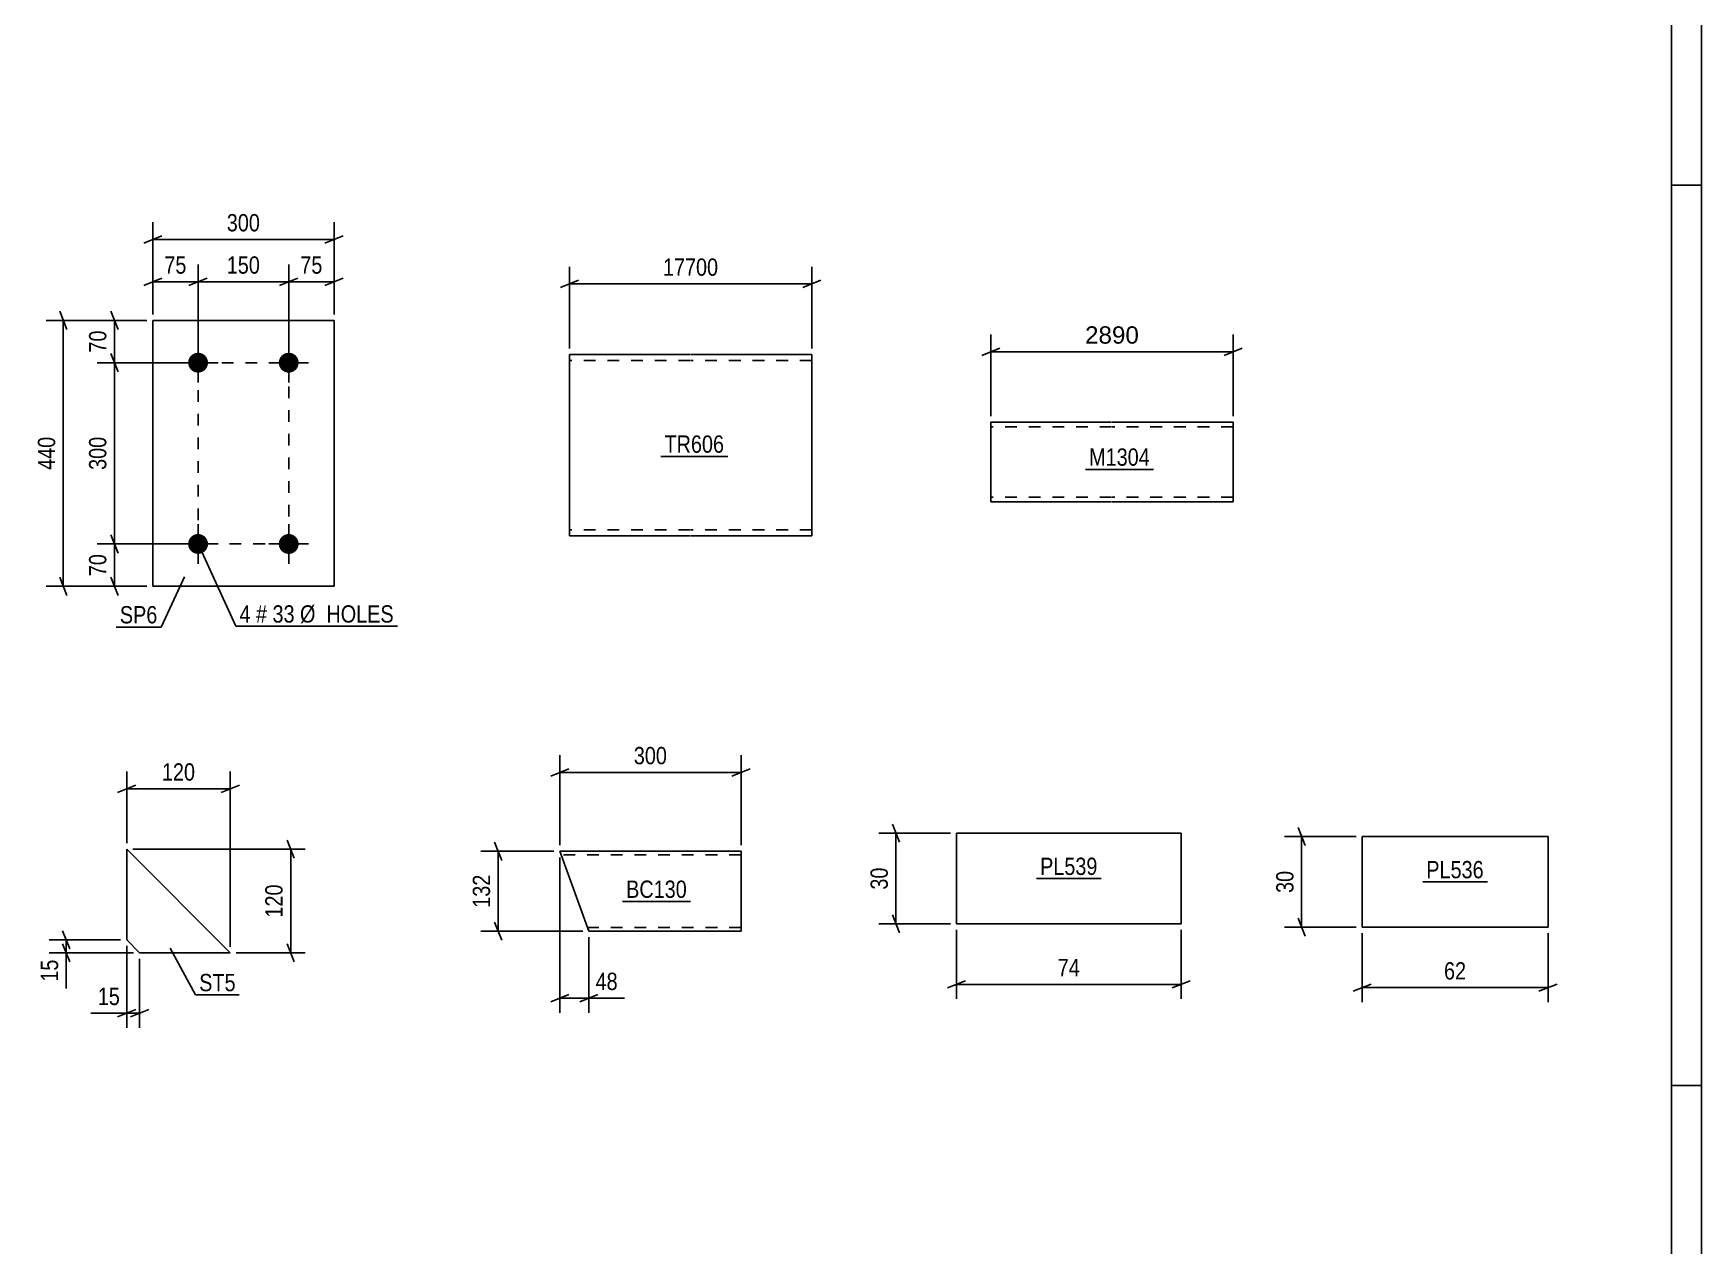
# Model space of a CAD drawing. Header units: millimetres. Extents: x 0 to 1189, y 0 to 841.
# Drawn here: x 912.9 to 1189, y 420.5 to 621.1 of the extents above; entities that cross this region are included whole.
import ezdxf

# ---------------------------------------------------------------- set-up
doc = ezdxf.new("R2010")
doc.units = ezdxf.units.MM
doc.linetypes.add('DXK_LINE_DOT2', pattern=[3.9198, 1.9599, -1.9599])
doc.styles.add('Arial', font='ARIAL.TTF', dxfattribs={"height": 0.2})
doc.styles.add('Arial Narrow', font='ARIALN.TTF', dxfattribs={"height": 0.2})

# ---------------------------------------------------------------- blocks, each defined once
blk = doc.blocks.new('Unknown-761554047-1135')
at = {"color": 5, "linetype": 'Continuous'}
for p, q in [((1189, 0), (1189, 841)), ((1184, 5), (1184, 836)), ((1189, 596), (1184, 596)), ((1189, 447), (1184, 447))]:
    blk.add_line(p, q, dxfattribs=at)
blk = doc.blocks.new('Part-761554047-2088 - 2072')
at = {"color": 2, "linetype": 'Continuous'}
for p, q in [((1091.37, 556.78), (1071.37, 556.78)), ((1071.37, 556.78), (1071.37, 543.58)), ((1111.47, 556.78), (1091.47, 556.78)), ((1111.47, 556.78), (1111.47, 555.18)), ((1111.47, 555.18), (1111.47, 543.58)), ((1091.37, 543.58), (1071.37, 543.58)), ((1111.47, 543.58), (1091.47, 543.58))]:
    blk.add_line(p, q, dxfattribs=at)
at = {"color": 7, "linetype": 'DXK_LINE_DOT2'}
for p, q in [((1091.37, 555.98), (1071.37, 555.98)), ((1071.37, 555.92), (1071.37, 555.98)), ((1071.37, 555.75), (1071.37, 555.79)), ((1111.47, 555.98), (1091.47, 555.98)), ((1111.47, 556.66), (1111.47, 555.18)), ((1111.47, 555.92), (1111.47, 555.98)), ((1111.47, 555.75), (1111.47, 555.79)), ((1091.37, 544.38), (1071.37, 544.38)), ((1111.47, 544.38), (1091.47, 544.38))]:
    blk.add_line(p, q, dxfattribs=at)
blk = doc.blocks.new('Part-761554047-2013 - 1996')
at = {"color": 2, "linetype": 'Continuous'}
for p, q in [((1030.04, 485.75), (1000.04, 485.75)), ((1004.84, 472.55), (1000.04, 485.75)), ((1030.04, 485.75), (1030.04, 485.66)), ((1030.04, 485.66), (1030.04, 484.55)), ((1030.04, 484.55), (1030.04, 473.75)), ((1030.04, 472.55), (1004.84, 472.55)), ((1030.04, 472.55), (1030.04, 473.75))]:
    blk.add_line(p, q, dxfattribs=at)
at = {"color": 7, "linetype": 'DXK_LINE_DOT2'}
for p, q in [((1030.04, 485.15), (1000.26, 485.15)), ((1030.04, 485.4), (1030.04, 484.55)), ((1030.04, 473.15), (1004.63, 473.15)), ((1004.72, 472.9), (1004.84, 472.55)), ((1030.04, 472.64), (1030.04, 472.9)), ((1030.04, 472.55), (1030.04, 472.64))]:
    blk.add_line(p, q, dxfattribs=at)
blk = doc.blocks.new('Part-761554047-1979 - 1961')
at = {"color": 2, "linetype": 'Continuous'}
for p, q in [((1021.64, 567.95), (1001.64, 567.95)), ((1001.64, 539.95), (1001.64, 567.95)), ((1041.74, 567.95), (1021.74, 567.95)), ((1041.74, 567.95), (1041.74, 537.95)), ((1001.64, 539.95), (1001.64, 537.95)), ((1021.64, 537.95), (1001.64, 537.95)), ((1041.74, 537.95), (1021.74, 537.95))]:
    blk.add_line(p, q, dxfattribs=at)
at = {"color": 7, "linetype": 'DXK_LINE_DOT2'}
for p, q in [((1021.64, 566.95), (1001.64, 566.95)), ((1041.74, 566.95), (1021.74, 566.95)), ((1001.64, 538.1), (1001.64, 539.95)), ((1001.64, 538.95), (1001.64, 539.02)), ((1021.64, 538.95), (1001.64, 538.95)), ((1041.74, 538.95), (1021.74, 538.95)), ((1041.74, 538.95), (1041.74, 539.02))]:
    blk.add_line(p, q, dxfattribs=at)
blk = doc.blocks.new('Bolt-761554047-1847 - 1813')
at = {"linetype": 'Continuous'}
for points in [[(940.19, 568.26, -1), (940.19, 564.96, -1)], [(955.19, 568.26, -1), (955.19, 564.96, -1)], [(940.19, 538.26, -1), (940.19, 534.96, -1)], [(955.19, 538.26, -1), (955.19, 534.96, -1)]]:
    blk.add_hatch(color=1, dxfattribs=at).paths.add_polyline_path(points)
at = {"color": 1, "linetype": 'Continuous'}
for p, q in [((940.19, 569.91), (940.19, 563.31)), ((955.19, 569.91), (955.19, 563.31)), ((936.89, 566.61), (943.49, 566.61)), ((951.89, 566.61), (958.49, 566.61)), ((940.19, 539.91), (940.19, 533.31)), ((955.19, 539.91), (955.19, 533.31)), ((936.89, 536.61), (943.49, 536.61)), ((951.89, 536.61), (958.49, 536.61))]:
    blk.add_line(p, q, dxfattribs=at)
blk = doc.blocks.new('Part-761554047-1862 - 1813')
at = {"color": 2, "linetype": 'Continuous'}
for p, q in [((932.69, 529.61), (932.69, 573.61)), ((932.69, 573.61), (962.69, 573.61)), ((962.69, 573.61), (962.69, 529.61)), ((962.69, 529.61), (932.69, 529.61))]:
    blk.add_line(p, q, dxfattribs=at)
blk = doc.blocks.new('Part-761554047-1608 - 1592')
at = {"color": 2, "linetype": 'Continuous'}
for p, q in [((928.38, 486.1), (928.38, 471.1)), ((928.38, 486.1), (945.52, 468.96)), ((928.38, 471.1), (930.52, 468.96)), ((930.52, 468.96), (945.52, 468.96))]:
    blk.add_line(p, q, dxfattribs=at)
blk = doc.blocks.new('Part-761554047-1418 - 1404')
at = {"color": 2, "linetype": 'Continuous'}
for p, q in [((1065.68, 473.74), (1065.68, 488.74)), ((1065.68, 488.74), (1065.68, 488.74)), ((1065.68, 488.74), (1102.88, 488.74)), ((1102.88, 488.74), (1102.88, 473.74)), ((1065.68, 473.74), (1065.68, 473.74)), ((1102.88, 473.74), (1065.68, 473.74))]:
    blk.add_line(p, q, dxfattribs=at)
at = {"color": 7, "linetype": 'DXK_LINE_DOT2'}
for p, q in [((1065.68, 488.74), (1065.68, 473.74)), ((1065.68, 488.74), (1065.68, 488.74)), ((1102.88, 473.74), (1102.88, 488.74)), ((1065.68, 473.74), (1065.68, 473.74))]:
    blk.add_line(p, q, dxfattribs=at)
blk = doc.blocks.new('Part-761554047-1381 - 1367')
at = {"color": 2, "linetype": 'Continuous'}
for p, q in [((1132.81, 473.19), (1132.81, 488.19)), ((1132.81, 488.19), (1132.81, 488.19)), ((1132.81, 488.19), (1163.58, 488.19)), ((1163.58, 488.19), (1163.58, 473.19)), ((1132.81, 473.19), (1132.81, 473.19)), ((1163.58, 473.19), (1132.81, 473.19))]:
    blk.add_line(p, q, dxfattribs=at)
at = {"color": 7, "linetype": 'DXK_LINE_DOT2'}
for p, q in [((1132.81, 488.19), (1132.81, 473.19)), ((1163.58, 488.19), (1163.58, 488.19)), ((1163.58, 488.19), (1163.58, 473.19)), ((1163.58, 473.19), (1163.58, 473.19))]:
    blk.add_line(p, q, dxfattribs=at)
blk = doc.blocks.new('Rectangle-761554047-1947 - 1813')
at = {"color": 1, "linetype": 'DXK_LINE_DOT2'}
blk.add_lwpolyline([(940.19, 566.61), (955.19, 566.61), (955.19, 536.61), (940.19, 536.61), (940.19, 566.61)], close=True, dxfattribs=at)
blk = doc.blocks.new('StraightDimension-761554047-14845 - 2072')
at = {"color": 7, "linetype": 'Continuous'}
for p, q in [((1072.87, 569.01), (1069.87, 567.81)), ((1071.37, 557.78), (1071.37, 571.26)), ((1109.97, 567.81), (1112.97, 569.01)), ((1111.47, 557.78), (1111.47, 571.26)), ((1071.37, 568.41), (1111.47, 568.41))]:
    blk.add_line(p, q, dxfattribs=at)
at = {"color": 0}
blk.add_wipeout([(1096.47, 569.16), (1096.47, 573.36), (1086.37, 573.36), (1086.37, 569.16)], dxfattribs=at)
at = {"color": 3, "style": 'Arial'}
blk.add_text('2890', height=2.865, dxfattribs=at).set_placement((1086.97, 569.76))
blk = doc.blocks.new('StraightDimension-761554047-2033 - 1996')
at = {"color": 7, "linetype": 'Continuous'}
for p, q in [((1000.04, 486.75), (1000.04, 501.66)), ((1030.04, 486.75), (1030.04, 501.66)), ((1001.54, 499.41), (998.54, 498.21)), ((1000.04, 498.81), (1030.04, 498.81)), ((1028.54, 498.21), (1031.54, 499.41))]:
    blk.add_line(p, q, dxfattribs=at)
at = {"color": 0}
blk.add_wipeout([(1018.38, 499.56), (1018.38, 503.76), (1011.7, 503.76), (1011.7, 499.56)], dxfattribs=at)
at = {"color": 3, "style": 'Arial Narrow'}
blk.add_text('300', height=2.863, dxfattribs=at).set_placement((1012.3, 500.16))
blk = doc.blocks.new('StraightDimension-761554047-2015 - 1996')
at = {"color": 7, "linetype": 'Continuous'}
for p, q in [((1000.04, 484.75), (1000.04, 459.05)), ((1004.84, 471.55), (1004.84, 459.05)), ((998.54, 460.85), (1001.54, 462.05)), ((1000.04, 461.45), (1004.84, 461.45)), ((1006.34, 462.05), (1003.34, 460.85))]:
    blk.add_line(p, q, dxfattribs=at)
at = {"color": 0}
blk.add_wipeout([(1010.23, 462.2), (1010.23, 466.4), (1005.37, 466.4), (1005.37, 462.2)], dxfattribs=at)
at = {"color": 7, "linetype": 'Continuous'}
blk.add_line((1004.84, 461.45), (1010.75, 461.45), dxfattribs=at)
blk.add_line((1004.84, 461.45), (1010.75, 461.45), dxfattribs=at)
at = {"color": 3, "style": 'Arial Narrow'}
blk.add_text('48', height=2.863, dxfattribs=at).set_placement((1005.97, 462.8))
blk = doc.blocks.new('StraightDimension-761554047-2044 - 1996')
at = {"color": 7, "linetype": 'Continuous'}
for p, q in [((990.46, 484.25), (989.26, 487.25)), ((999.04, 485.75), (987.01, 485.75)), ((989.86, 472.55), (989.86, 485.75)), ((1003.84, 472.55), (987.01, 472.55)), ((989.26, 474.05), (990.46, 471.05))]:
    blk.add_line(p, q, dxfattribs=at)
at = {"color": 0}
blk.add_wipeout([(989.11, 482.49), (984.91, 482.49), (984.91, 475.81), (989.11, 475.81)], dxfattribs=at)
at = {"color": 3, "style": 'Arial Narrow'}
blk.add_text('132', height=2.863, rotation=90.0002, dxfattribs=at).set_placement((988.51, 476.41))
blk = doc.blocks.new('StraightDimension-761554047-1982 - 1961')
at = {"color": 7, "linetype": 'Continuous'}
for p, q in [((1003.14, 580.24), (1000.14, 579.04)), ((1001.64, 568.95), (1001.64, 582.49)), ((1040.24, 579.04), (1043.24, 580.24)), ((1041.74, 568.95), (1041.74, 582.49)), ((1001.64, 579.64), (1041.74, 579.64))]:
    blk.add_line(p, q, dxfattribs=at)
at = {"color": 0}
blk.add_wipeout([(1026.86, 580.39), (1026.86, 584.59), (1016.52, 584.59), (1016.52, 580.39)], dxfattribs=at)
at = {"color": 3, "style": 'Arial Narrow'}
blk.add_text('17700', height=2.863, dxfattribs=at).set_placement((1017.12, 580.99))
blk = doc.blocks.new('StraightDimension-761554047-1875 - 1813')
at = {"color": 7, "linetype": 'Continuous'}
for p, q in [((932.69, 574.61), (932.69, 582.84)), ((940.19, 567.61), (940.19, 582.84)), ((931.19, 579.39), (934.19, 580.59)), ((932.69, 579.99), (940.19, 579.99)), ((941.69, 580.59), (938.69, 579.39))]:
    blk.add_line(p, q, dxfattribs=at)
at = {"color": 0}
blk.add_wipeout([(938.86, 580.74), (938.86, 584.94), (934.01, 584.94), (934.01, 580.74)], dxfattribs=at)
at = {"color": 3, "style": 'Arial Narrow'}
blk.add_text('75', height=2.863, dxfattribs=at).set_placement((934.61, 581.34))
blk = doc.blocks.new('StraightDimension-761554047-1864 - 1813')
at = {"color": 7, "linetype": 'Continuous'}
for p, q in [((932.69, 574.61), (932.69, 589.84)), ((962.69, 574.61), (962.69, 589.84)), ((934.19, 587.59), (931.19, 586.39)), ((932.69, 586.99), (962.69, 586.99)), ((961.19, 586.39), (964.19, 587.59))]:
    blk.add_line(p, q, dxfattribs=at)
at = {"color": 0}
blk.add_wipeout([(951.03, 587.74), (951.03, 591.94), (944.34, 591.94), (944.34, 587.74)], dxfattribs=at)
at = {"color": 3, "style": 'Arial Narrow'}
blk.add_text('300', height=2.863, dxfattribs=at).set_placement((944.94, 588.34))
blk = doc.blocks.new('StraightDimension-761554047-1885 - 1813')
at = {"color": 7, "linetype": 'Continuous'}
for p, q in [((940.19, 567.61), (940.19, 582.84)), ((955.19, 567.61), (955.19, 582.84)), ((941.69, 580.59), (938.69, 579.39)), ((940.19, 579.99), (955.19, 579.99)), ((953.69, 579.39), (956.69, 580.59))]:
    blk.add_line(p, q, dxfattribs=at)
at = {"color": 0}
blk.add_wipeout([(951.03, 580.74), (951.03, 584.94), (944.34, 584.94), (944.34, 580.74)], dxfattribs=at)
at = {"color": 3, "style": 'Arial Narrow'}
blk.add_text('150', height=2.863, dxfattribs=at).set_placement((944.94, 581.34))
blk = doc.blocks.new('StraightDimension-761554047-1895 - 1813')
at = {"color": 7, "linetype": 'Continuous'}
for p, q in [((955.19, 567.61), (955.19, 582.84)), ((962.69, 574.61), (962.69, 582.84)), ((953.69, 579.39), (956.69, 580.59)), ((955.19, 579.99), (962.69, 579.99)), ((964.19, 580.59), (961.19, 579.39))]:
    blk.add_line(p, q, dxfattribs=at)
at = {"color": 0}
blk.add_wipeout([(961.36, 580.74), (961.36, 584.94), (956.51, 584.94), (956.51, 580.74)], dxfattribs=at)
at = {"color": 3, "style": 'Arial Narrow'}
blk.add_text('75', height=2.863, dxfattribs=at).set_placement((957.11, 581.34))
blk = doc.blocks.new('StraightDimension-761554047-1906 - 1813')
at = {"color": 7, "linetype": 'Continuous'}
for p, q in [((918.49, 572.11), (917.29, 575.11)), ((931.69, 573.61), (915.04, 573.61)), ((917.89, 529.61), (917.89, 573.61)), ((917.29, 531.11), (918.49, 528.11)), ((931.69, 529.61), (915.04, 529.61))]:
    blk.add_line(p, q, dxfattribs=at)
at = {"color": 0}
blk.add_wipeout([(917.14, 554.95), (912.94, 554.95), (912.94, 548.27), (917.14, 548.27)], dxfattribs=at)
at = {"color": 3, "style": 'Arial Narrow'}
blk.add_text('440', height=2.863, rotation=90.0002, dxfattribs=at).set_placement((916.54, 548.87))
blk = doc.blocks.new('StraightDimension-761554047-1917 - 1813')
at = {"color": 7, "linetype": 'Continuous'}
for p, q in [((925.76, 575.11), (926.96, 572.11)), ((931.69, 573.61), (923.51, 573.61)), ((926.36, 566.61), (926.36, 573.61)), ((939.19, 566.61), (923.51, 566.61)), ((926.96, 565.11), (925.76, 568.11))]:
    blk.add_line(p, q, dxfattribs=at)
at = {"color": 0}
blk.add_wipeout([(925.61, 572.54), (921.41, 572.54), (921.41, 567.68), (925.61, 567.68)], dxfattribs=at)
at = {"color": 3, "style": 'Arial Narrow'}
blk.add_text('70', height=2.863, rotation=90.0002, dxfattribs=at).set_placement((925.01, 568.28))
blk = doc.blocks.new('StraightDimension-761554047-1927 - 1813')
at = {"color": 7, "linetype": 'Continuous'}
for p, q in [((939.19, 566.61), (923.51, 566.61)), ((926.96, 565.11), (925.76, 568.11)), ((926.36, 536.61), (926.36, 566.61)), ((939.19, 536.61), (923.51, 536.61)), ((925.76, 538.11), (926.96, 535.11))]:
    blk.add_line(p, q, dxfattribs=at)
at = {"color": 0}
blk.add_wipeout([(925.61, 554.95), (921.41, 554.95), (921.41, 548.27), (925.61, 548.27)], dxfattribs=at)
at = {"color": 3, "style": 'Arial Narrow'}
blk.add_text('300', height=2.863, rotation=90.0002, dxfattribs=at).set_placement((925.01, 548.87))
blk = doc.blocks.new('StraightDimension-761554047-1937 - 1813')
at = {"color": 7, "linetype": 'Continuous'}
for p, q in [((939.19, 536.61), (923.51, 536.61)), ((925.76, 538.11), (926.96, 535.11)), ((926.36, 529.61), (926.36, 536.61)), ((926.96, 528.11), (925.76, 531.11)), ((931.69, 529.61), (923.51, 529.61))]:
    blk.add_line(p, q, dxfattribs=at)
at = {"color": 0}
blk.add_wipeout([(925.61, 535.54), (921.41, 535.54), (921.41, 530.68), (925.61, 530.68)], dxfattribs=at)
at = {"color": 3, "style": 'Arial Narrow'}
blk.add_text('70', height=2.863, rotation=90.0002, dxfattribs=at).set_placement((925.01, 531.28))
blk = doc.blocks.new('StraightDimension-761554047-1640 - 1592')
at = {"color": 7, "linetype": 'Continuous'}
for p, q in [((928.38, 470.1), (928.38, 456.56)), ((930.52, 467.96), (930.52, 456.56)), ((926.88, 458.36), (929.88, 459.56)), ((928.38, 458.96), (930.52, 458.96)), ((932.02, 459.56), (929.02, 458.36))]:
    blk.add_line(p, q, dxfattribs=at)
at = {"color": 0}
blk.add_wipeout([(927.85, 459.71), (927.85, 463.91), (923, 463.91), (923, 459.71)], dxfattribs=at)
at = {"color": 7, "linetype": 'Continuous'}
blk.add_line((928.38, 458.96), (922.47, 458.96), dxfattribs=at)
blk.add_line((928.38, 458.96), (922.47, 458.96), dxfattribs=at)
at = {"color": 3, "style": 'Arial Narrow'}
blk.add_text('15', height=2.863, dxfattribs=at).set_placement((923.6, 460.31))
blk = doc.blocks.new('StraightDimension-761554047-1618 - 1592')
at = {"color": 7, "linetype": 'Continuous'}
for p, q in [((917.78, 472.6), (918.98, 469.6)), ((927.38, 471.1), (915.53, 471.1)), ((918.98, 467.46), (917.78, 470.46)), ((918.38, 468.96), (918.38, 471.1)), ((929.52, 468.96), (915.53, 468.96))]:
    blk.add_line(p, q, dxfattribs=at)
at = {"color": 0}
blk.add_wipeout([(917.63, 468.43), (913.43, 468.43), (913.43, 463.58), (917.63, 463.58)], dxfattribs=at)
at = {"color": 7, "linetype": 'Continuous'}
blk.add_line((918.38, 468.96), (918.38, 463.05), dxfattribs=at)
blk.add_line((918.38, 468.96), (918.38, 463.05), dxfattribs=at)
at = {"color": 3, "style": 'Arial Narrow'}
blk.add_text('15', height=2.863, rotation=90.0002, dxfattribs=at).set_placement((917.03, 464.18))
blk = doc.blocks.new('StraightDimension-761554047-1610 - 1592')
at = {"color": 7, "linetype": 'Continuous'}
for p, q in [((929.38, 486.1), (957.92, 486.1)), ((956.12, 484.6), (954.92, 487.6)), ((955.52, 468.96), (955.52, 486.1)), ((954.92, 470.46), (956.12, 467.46)), ((946.52, 468.96), (957.92, 468.96))]:
    blk.add_line(p, q, dxfattribs=at)
at = {"color": 0}
blk.add_wipeout([(954.77, 480.87), (950.57, 480.87), (950.57, 474.19), (954.77, 474.19)], dxfattribs=at)
at = {"color": 3, "style": 'Arial Narrow'}
blk.add_text('120', height=2.863, rotation=90.0002, dxfattribs=at).set_placement((954.17, 474.79))
blk = doc.blocks.new('StraightDimension-761554047-1631 - 1592')
at = {"color": 7, "linetype": 'Continuous'}
for p, q in [((928.38, 487.1), (928.38, 498.95)), ((945.52, 469.96), (945.52, 498.95)), ((929.88, 496.7), (926.88, 495.5)), ((928.38, 496.1), (945.52, 496.1)), ((944.02, 495.5), (947.02, 496.7))]:
    blk.add_line(p, q, dxfattribs=at)
at = {"color": 0}
blk.add_wipeout([(940.29, 496.85), (940.29, 501.05), (933.61, 501.05), (933.61, 496.85)], dxfattribs=at)
at = {"color": 3, "style": 'Arial Narrow'}
blk.add_text('120', height=2.863, dxfattribs=at).set_placement((934.21, 497.45))
blk = doc.blocks.new('StraightDimension-761554047-1420 - 1404')
at = {"color": 7, "linetype": 'Continuous'}
for p, q in [((1064.68, 488.74), (1052.83, 488.74)), ((1056.28, 487.24), (1055.08, 490.24)), ((1055.68, 473.74), (1055.68, 488.74)), ((1055.08, 475.24), (1056.28, 472.24)), ((1064.68, 473.74), (1052.83, 473.74))]:
    blk.add_line(p, q, dxfattribs=at)
at = {"color": 0}
blk.add_wipeout([(1054.93, 483.67), (1050.73, 483.67), (1050.73, 478.81), (1054.93, 478.81)], dxfattribs=at)
at = {"color": 3, "style": 'Arial Narrow'}
blk.add_text('30', height=2.863, rotation=90.0002, dxfattribs=at).set_placement((1054.33, 479.41))
blk = doc.blocks.new('StraightDimension-761554047-1427 - 1404')
at = {"color": 7, "linetype": 'Continuous'}
for p, q in [((1065.68, 472.74), (1065.68, 461.34)), ((1102.88, 472.74), (1102.88, 461.34)), ((1067.18, 464.34), (1064.18, 463.14)), ((1101.38, 463.14), (1104.38, 464.34)), ((1065.68, 463.74), (1102.88, 463.74))]:
    blk.add_line(p, q, dxfattribs=at)
at = {"color": 0}
blk.add_wipeout([(1086.71, 464.49), (1086.71, 468.69), (1081.85, 468.69), (1081.85, 464.49)], dxfattribs=at)
at = {"color": 3, "style": 'Arial Narrow'}
blk.add_text('74', height=2.863, dxfattribs=at).set_placement((1082.45, 465.09))
blk = doc.blocks.new('StraightDimension-761554047-1394 - 1367')
at = {"color": 7, "linetype": 'Continuous'}
for p, q in [((1123.41, 486.69), (1122.21, 489.69)), ((1131.81, 488.19), (1119.96, 488.19)), ((1122.81, 473.19), (1122.81, 488.19)), ((1131.81, 473.19), (1119.96, 473.19)), ((1122.21, 474.69), (1123.41, 471.69))]:
    blk.add_line(p, q, dxfattribs=at)
at = {"color": 0}
blk.add_wipeout([(1122.06, 483.12), (1117.86, 483.12), (1117.86, 478.26), (1122.06, 478.26)], dxfattribs=at)
at = {"color": 3, "style": 'Arial Narrow'}
blk.add_text('30', height=2.863, rotation=90.0002, dxfattribs=at).set_placement((1121.46, 478.86))
blk = doc.blocks.new('StraightDimension-761554047-1383 - 1367')
at = {"color": 7, "linetype": 'Continuous'}
for p, q in [((1132.81, 472.19), (1132.81, 460.79)), ((1163.58, 472.19), (1163.58, 460.79)), ((1134.31, 463.79), (1131.31, 462.59)), ((1162.08, 462.59), (1165.08, 463.79)), ((1132.81, 463.19), (1163.58, 463.19))]:
    blk.add_line(p, q, dxfattribs=at)
at = {"color": 0}
blk.add_wipeout([(1150.62, 463.94), (1150.62, 468.14), (1145.77, 468.14), (1145.77, 463.94)], dxfattribs=at)
at = {"color": 3, "style": 'Arial Narrow'}
blk.add_text('62', height=2.863, dxfattribs=at).set_placement((1146.37, 464.54))
blk = doc.blocks.new('Mark-761554047-2084 - 2072')
at = {"color": 0}
blk.add_wipeout([(1097.69, 549.56), (1097.69, 552.56), (1087.64, 552.56), (1087.64, 549.56)], dxfattribs=at)
blk.add_wipeout([(1097.69, 549.56), (1097.69, 552.56), (1087.64, 552.56), (1087.64, 549.56)], dxfattribs=at)
at = {"color": 30, "linetype": 'Continuous'}
blk.add_line((1087.04, 548.96), (1098.29, 548.96), dxfattribs=at)
at = {"color": 3, "style": 'Arial Narrow'}
blk.add_text('M1304', height=2.863, dxfattribs=at).set_placement((1087.64, 549.56))
blk = doc.blocks.new('Mark-761554047-2009 - 1996')
at = {"color": 0}
blk.add_wipeout([(1021.08, 478.05), (1021.08, 481.05), (1011.03, 481.05), (1011.03, 478.05)], dxfattribs=at)
blk.add_wipeout([(1021.08, 478.05), (1021.08, 481.05), (1011.03, 481.05), (1011.03, 478.05)], dxfattribs=at)
at = {"color": 30, "linetype": 'Continuous'}
blk.add_line((1010.43, 477.45), (1021.68, 477.45), dxfattribs=at)
at = {"color": 3, "style": 'Arial Narrow'}
blk.add_text('BC130', height=2.863, dxfattribs=at).set_placement((1011.03, 478.05))
blk = doc.blocks.new('Mark-761554047-1975 - 1961')
at = {"color": 0}
blk.add_wipeout([(1027.25, 551.71), (1027.25, 554.71), (1017.38, 554.71), (1017.38, 551.71)], dxfattribs=at)
blk.add_wipeout([(1027.25, 551.71), (1027.25, 554.71), (1017.38, 554.71), (1017.38, 551.71)], dxfattribs=at)
at = {"color": 30, "linetype": 'Continuous'}
blk.add_line((1016.78, 551.11), (1027.85, 551.11), dxfattribs=at)
at = {"color": 3, "style": 'Arial Narrow'}
blk.add_text('TR606', height=2.863, dxfattribs=at).set_placement((1017.38, 551.71))
blk = doc.blocks.new('Mark-761554047-1858 - 1813')
at = {"color": 0}
blk.add_wipeout([(933.46, 523.47), (933.46, 526.47), (927.25, 526.47), (927.25, 523.47)], dxfattribs=at)
blk.add_wipeout([(933.46, 523.47), (933.46, 526.47), (927.25, 526.47), (927.25, 523.47)], dxfattribs=at)
at = {"color": 30, "linetype": 'Continuous'}
for p in [(937.94, 531.15), (926.65, 522.87)]:
    blk.add_line(p, (934.06, 522.87), dxfattribs=at)
at = {"color": 3, "style": 'Arial Narrow'}
blk.add_text('SP6', height=2.863, dxfattribs=at).set_placement((927.25, 523.47))
blk = doc.blocks.new('Mark-761554047-1843 - 1813')
at = {"color": 0}
blk.add_wipeout([(948.88, 523.6), (948.88, 526.6), (947.05, 526.6), (947.05, 523.6)], dxfattribs=at)
blk.add_wipeout([(948.88, 523.6), (948.88, 526.6), (947.05, 526.6), (947.05, 523.6)], dxfattribs=at)
at = {"color": 7, "linetype": 'Continuous'}
blk.add_line((940.19, 536.61), (946.45, 523), dxfattribs=at)
at = {"color": 0}
blk.add_wipeout([(951.61, 523.6), (951.61, 526.6), (949.78, 526.6), (949.78, 523.6)], dxfattribs=at)
blk.add_wipeout([(951.61, 523.6), (951.61, 526.6), (949.78, 526.6), (949.78, 523.6)], dxfattribs=at)
at = {"color": 3, "style": 'Arial Narrow'}
blk.add_text('4', height=2.86, dxfattribs=at).set_placement((947.05, 523.6))
at = {"color": 0}
blk.add_wipeout([(956.16, 523.6), (956.16, 526.6), (952.51, 526.6), (952.51, 523.6)], dxfattribs=at)
blk.add_wipeout([(956.16, 523.6), (956.16, 526.6), (952.51, 526.6), (952.51, 523.6)], dxfattribs=at)
at = {"color": 3, "style": 'Arial Narrow'}
blk.add_text('#', height=2.86, dxfattribs=at).set_placement((949.78, 523.6))
at = {"color": 0}
blk.add_wipeout([(972.59, 523.6), (972.59, 526.6), (957.06, 526.6), (957.06, 523.6)], dxfattribs=at)
blk.add_wipeout([(972.59, 523.6), (972.59, 526.6), (957.06, 526.6), (957.06, 523.6)], dxfattribs=at)
at = {"color": 7, "linetype": 'Continuous'}
blk.add_line((946.45, 523), (973.19, 523), dxfattribs=at)
at = {"color": 3, "style": 'Arial Narrow'}
for s, p in [('33', (952.51, 523.6)), ('Ø  HOLES', (957.06, 523.6))]:
    blk.add_text(s, height=2.863, dxfattribs=at).set_placement(p)
blk = doc.blocks.new('Mark-761554047-1604 - 1592')
at = {"color": 0}
blk.add_wipeout([(946.41, 462.6), (946.41, 465.6), (940.38, 465.6), (940.38, 462.6)], dxfattribs=at)
blk.add_wipeout([(946.41, 462.6), (946.41, 465.6), (940.38, 465.6), (940.38, 462.6)], dxfattribs=at)
at = {"color": 30, "linetype": 'Continuous'}
for p, q in [((935.55, 469.71), (939.78, 462)), ((939.78, 462), (947.01, 462))]:
    blk.add_line(p, q, dxfattribs=at)
at = {"color": 3, "style": 'Arial Narrow'}
blk.add_text('ST5', height=2.863, dxfattribs=at).set_placement((940.38, 462.6))
blk = doc.blocks.new('Mark-761554047-1416 - 1404')
at = {"color": 0}
blk.add_wipeout([(1089.03, 481.84), (1089.03, 484.84), (1079.53, 484.84), (1079.53, 481.84)], dxfattribs=at)
blk.add_wipeout([(1089.03, 481.84), (1089.03, 484.84), (1079.53, 484.84), (1079.53, 481.84)], dxfattribs=at)
at = {"color": 30, "linetype": 'Continuous'}
blk.add_line((1078.93, 481.24), (1089.63, 481.24), dxfattribs=at)
at = {"color": 3, "style": 'Arial Narrow'}
blk.add_text('PL539', height=2.863, dxfattribs=at).set_placement((1079.53, 481.84))
blk = doc.blocks.new('Mark-761554047-1379 - 1367')
at = {"color": 0}
blk.add_wipeout([(1152.95, 481.29), (1152.95, 484.29), (1143.44, 484.29), (1143.44, 481.29)], dxfattribs=at)
blk.add_wipeout([(1152.95, 481.29), (1152.95, 484.29), (1143.44, 484.29), (1143.44, 481.29)], dxfattribs=at)
at = {"color": 30, "linetype": 'Continuous'}
blk.add_line((1142.84, 480.69), (1153.55, 480.69), dxfattribs=at)
at = {"color": 3, "style": 'Arial Narrow'}
blk.add_text('PL536', height=2.863, dxfattribs=at).set_placement((1143.44, 481.29))

msp = doc.modelspace()

# ---------------------------------------------------------------- block references
for name in ['Unknown-761554047-1135', 'Part-761554047-1862 - 1813', 'Bolt-761554047-1847 - 1813', 'Rectangle-761554047-1947 - 1813', 'Part-761554047-1979 - 1961', 'Part-761554047-2088 - 2072', 'Part-761554047-1418 - 1404', 'Part-761554047-1608 - 1592', 'Part-761554047-1381 - 1367', 'Part-761554047-2013 - 1996']:
    msp.add_blockref(name, (0, 0))

# ---------------------------------------------------------------- next in the draw order: block references
for name in ['StraightDimension-761554047-1875 - 1813', 'StraightDimension-761554047-1982 - 1961', 'StraightDimension-761554047-14845 - 2072', 'Mark-761554047-1975 - 1961', 'Mark-761554047-2084 - 2072', 'StraightDimension-761554047-2033 - 1996', 'StraightDimension-761554047-1420 - 1404', 'StraightDimension-761554047-1394 - 1367', 'StraightDimension-761554047-2015 - 1996', 'Mark-761554047-1416 - 1404', 'Mark-761554047-1379 - 1367', 'StraightDimension-761554047-1640 - 1592']:
    msp.add_blockref(name, (0, 0))

# ---------------------------------------------------------------- next in the draw order: block references
for name in ['StraightDimension-761554047-1864 - 1813', 'StraightDimension-761554047-2044 - 1996', 'Mark-761554047-2009 - 1996', 'StraightDimension-761554047-1618 - 1592', 'StraightDimension-761554047-1427 - 1404', 'StraightDimension-761554047-1383 - 1367']:
    msp.add_blockref(name, (0, 0))

# ---------------------------------------------------------------- next in the draw order: block references
for name in ['StraightDimension-761554047-1885 - 1813', 'StraightDimension-761554047-1906 - 1813', 'StraightDimension-761554047-1610 - 1592']:
    msp.add_blockref(name, (0, 0))

# ---------------------------------------------------------------- next in the draw order: block references
for name in ['StraightDimension-761554047-1895 - 1813', 'StraightDimension-761554047-1917 - 1813', 'StraightDimension-761554047-1631 - 1592']:
    msp.add_blockref(name, (0, 0))

# ---------------------------------------------------------------- next in the draw order: block references
for name in ['StraightDimension-761554047-1927 - 1813', 'Mark-761554047-1604 - 1592']:
    msp.add_blockref(name, (0, 0))

# ---------------------------------------------------------------- next in the draw order: block references
msp.add_blockref('StraightDimension-761554047-1937 - 1813', (0, 0))

# ---------------------------------------------------------------- next in the draw order: block references
for name in ['Mark-761554047-1843 - 1813', 'Mark-761554047-1858 - 1813']:
    msp.add_blockref(name, (0, 0))

doc.saveas('drawing.dxf')
